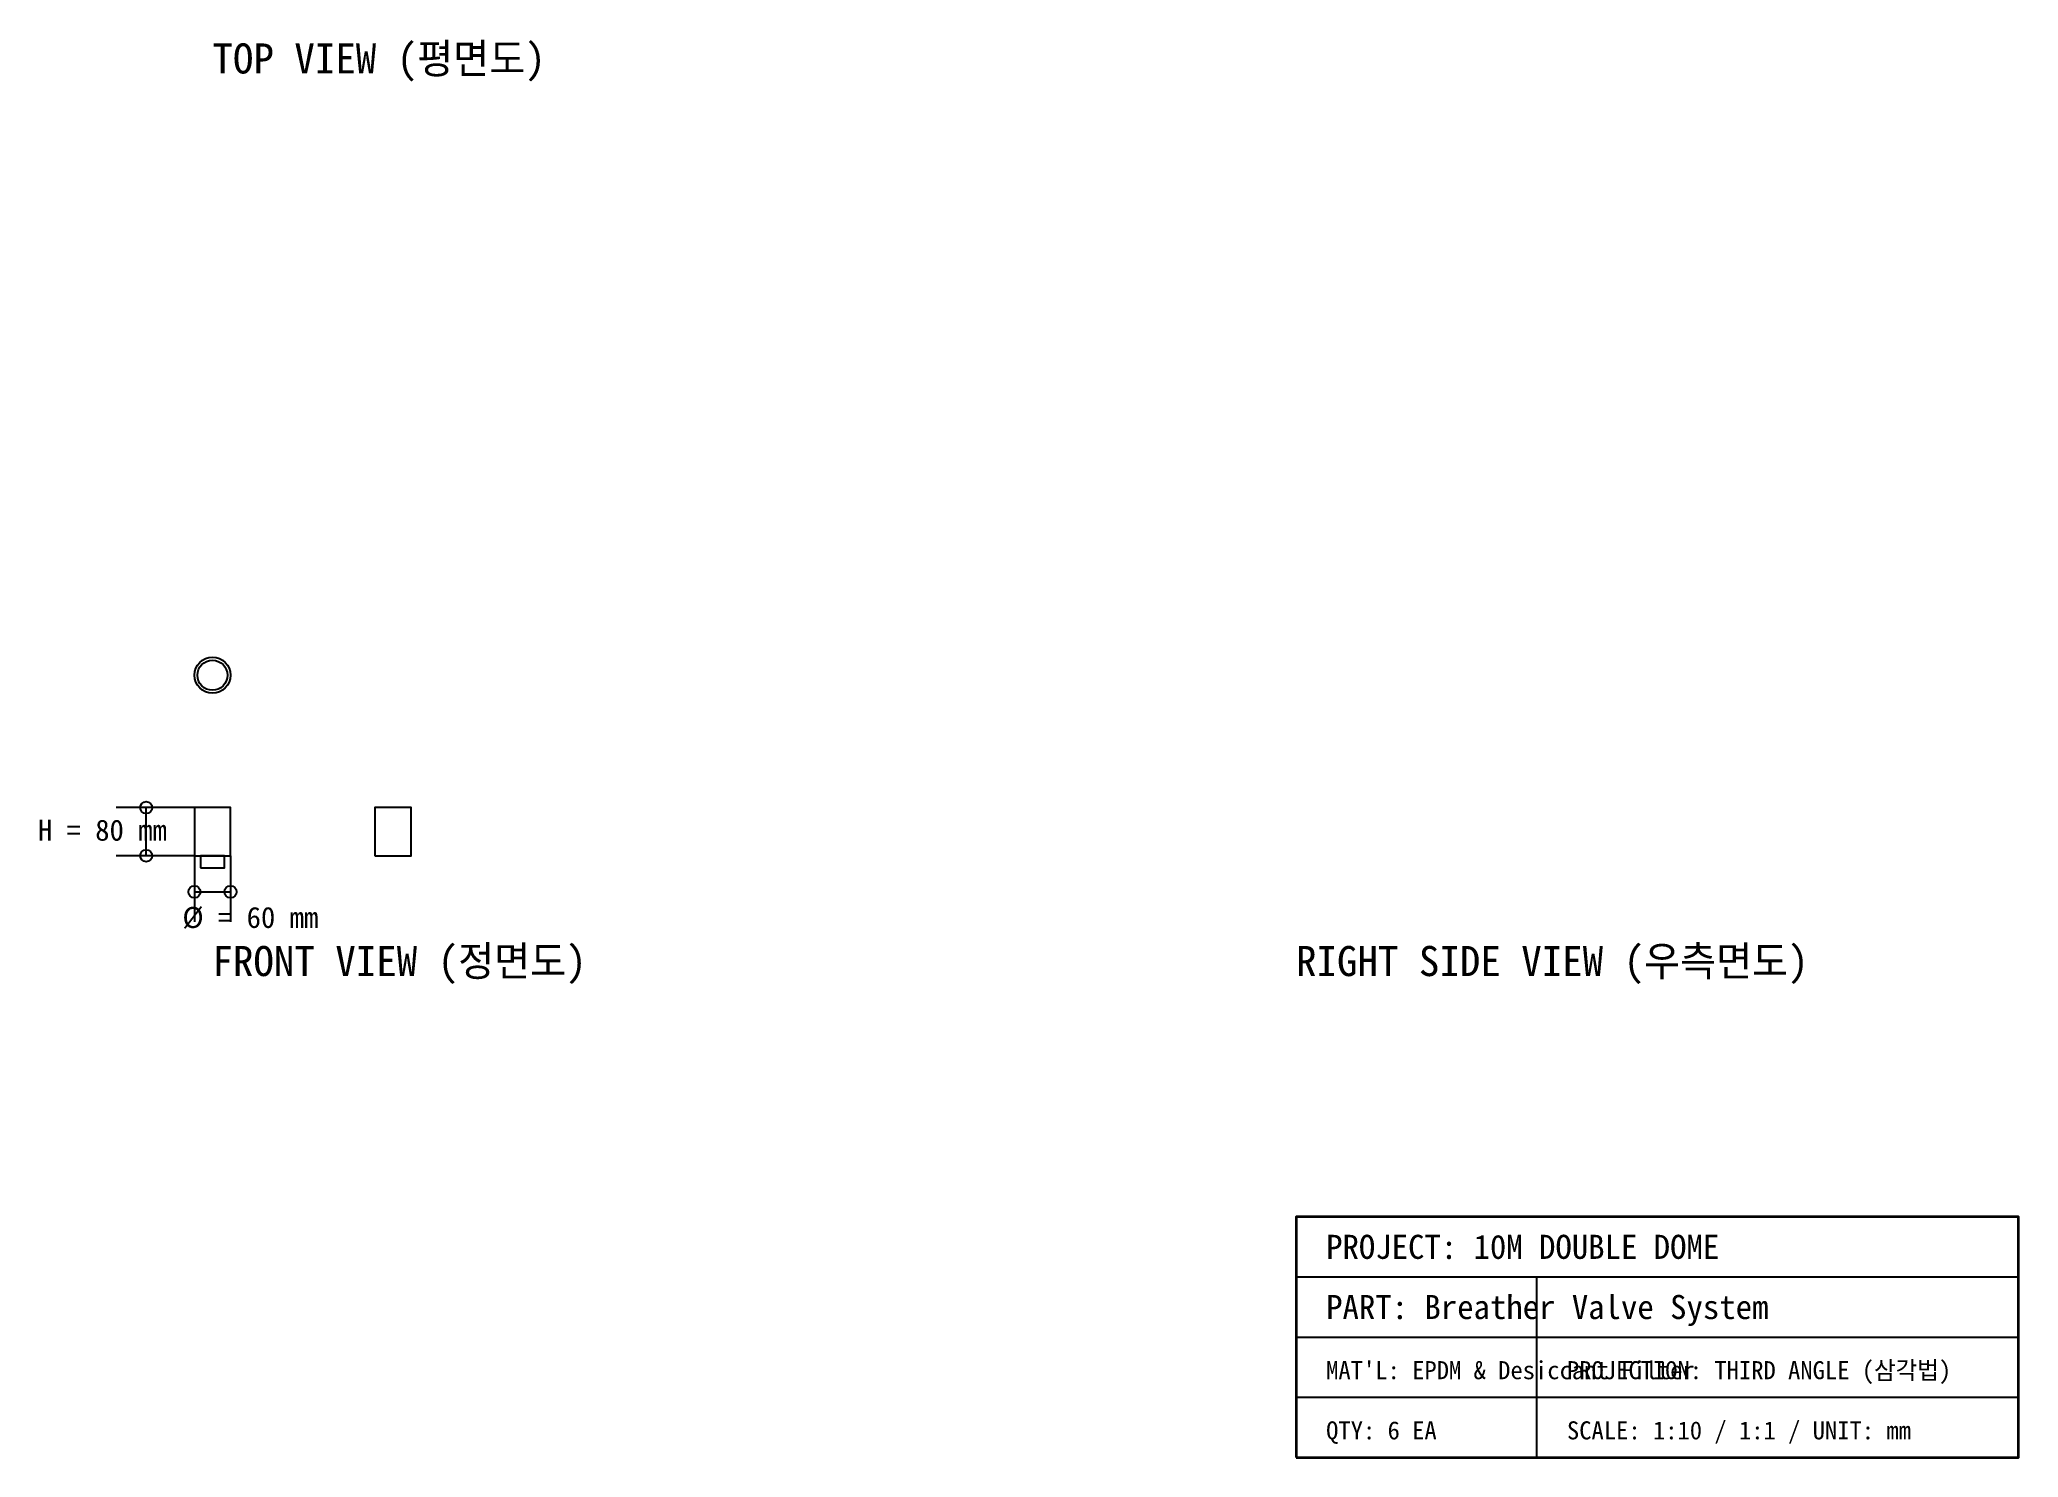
# Model space of a CAD drawing. Header units: metres. Extents: x -287 to 3000, y -1000 to 1356.
import ezdxf

# ---------------------------------------------------------------- set-up
doc = ezdxf.new("R2010")
doc.units = ezdxf.units.M

msp = doc.modelspace()

# ---------------------------------------------------------------- linework, layer by layer
at = {"color": 9}
for p, q in [((-30, 80), (-160, 80)), ((-30, 0), (-160, 0)), ((-30, 0), (-30, -110)), ((30, 0), (30, -110))]:
    msp.add_line(p, q, dxfattribs=at)
at = {"color": 1}
for p, q in [((-110, 0), (-110, 80)), ((-30, -60), (30, -60))]:
    msp.add_line(p, q, dxfattribs=at)
at = {"color": 7}
for p, q in [((1800, -700), (3000, -700)), ((2200, -1000), (2200, -700)), ((1800, -800), (3000, -800)), ((1800, -900), (3000, -900))]:
    msp.add_line(p, q, dxfattribs=at)
at = {"color": 3}
for points in [[(-30, 0), (30, 0), (30, 80), (-30, 80), (-30, 0)], [(270, 0), (330, 0), (330, 80), (270, 80), (270, 0)]]:
    msp.add_lwpolyline(points, dxfattribs=at)
at = {"color": 8}
msp.add_lwpolyline([(-20, -20), (20, -20), (20, 0), (-20, 0), (-20, -20)], dxfattribs=at)
at = {"color": 7, "lineweight": 35}
msp.add_lwpolyline([(1800, -1000), (3000, -1000), (3000, -600), (1800, -600), (1800, -1000)], dxfattribs=at)
at = {"color": 3}
msp.add_circle((0, 300), 30, dxfattribs=at)
at = {"color": 8}
msp.add_circle((0, 300), 25, dxfattribs=at)
at = {"color": 1}
for centre in [(-110, 80), (-110, 0), (-30, -60), (30, -60)]:
    msp.add_circle(centre, 10, dxfattribs=at)

# ---------------------------------------------------------------- texts
at = {"color": 4}
for s, p in [('TOP VIEW (평면도)', (0, 1300)), ('FRONT VIEW (정면도)', (0, -200)), ('RIGHT SIDE VIEW (우측면도)', (1800, -200))]:
    msp.add_text(s, height=50, dxfattribs=at).set_placement(p)
at = {"color": 2}
for s, p in [('H = 80 mm', (-290, 25)), ('Ø = 60 mm', (-50, -120))]:
    msp.add_text(s, height=35, dxfattribs=at).set_placement(p)
at = {"color": 7}
for s, height, p in [('PROJECT: 10M DOUBLE DOME', 40, (1850, -670)), ("MAT'L: EPDM & Desiccant Filter", 30, (1850, -870)), ('PROJECTION: THIRD ANGLE (삼각법)', 30, (2250, -870)), ('QTY: 6 EA', 30, (1850, -970)), ('SCALE: 1:10 / 1:1 / UNIT: mm', 30, (2250, -970))]:
    msp.add_text(s, height=height, dxfattribs=at).set_placement(p)
at = {"color": 3}
msp.add_text('PART: Breather Valve System', height=40, dxfattribs=at).set_placement((1850, -770))

doc.saveas('drawing.dxf')
